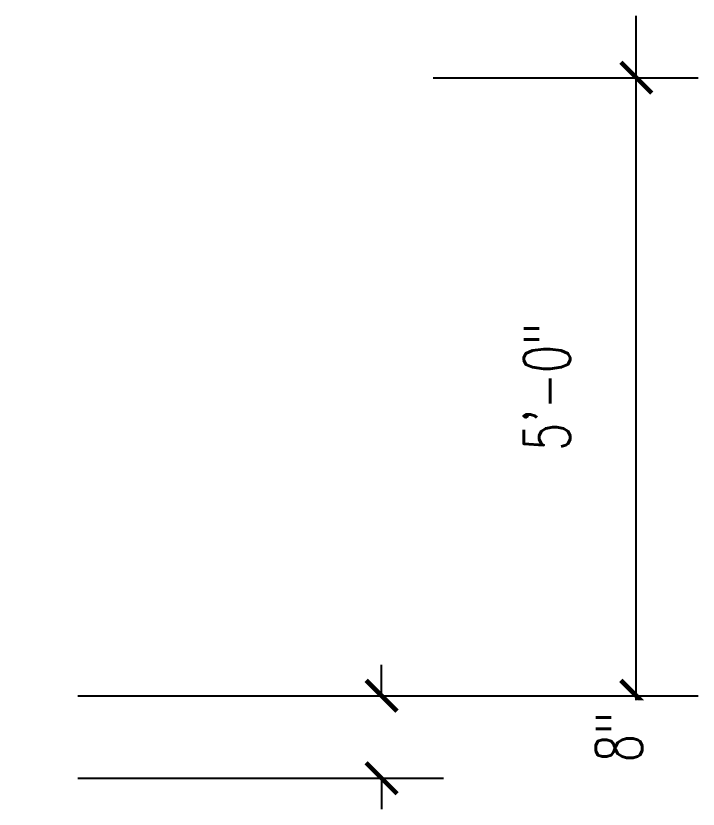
# Model space of a CAD drawing. Header units: inches. Extents: x -25328 to 8149, y -5530 to 4336.
# Drawn here: x -5342.6 to -5276.4, y 2664.2 to 2741.2 of the extents above; entities that cross this region are included whole.
import ezdxf

# ---------------------------------------------------------------- set-up
doc = ezdxf.new("R2010")
doc.units = ezdxf.units.IN
doc.header["$LTSCALE"] = 16
doc.header["$MEASUREMENT"] = 0
doc.layers.get('0').update_dxf_attribs({"linetype": 'CONTINUOUS'})
doc.layers.get('DEFPOINTS').update_dxf_attribs({"linetype": 'CONTINUOUS'})
doc.layers.add('CONC', color=3, linetype='CONTINUOUS')
doc.layers.add('DIMS', color=5, linetype='CONTINUOUS')
doc.styles.add('PAYTAS RM', font='romans.shx', dxfattribs={"width": 0.7, "height": 4.5})
doc.styles.get("Standard").update_dxf_attribs({"font": 'arial.ttf'})
doc.dimstyles.new('DIM- PAYTAS', dxfattribs={"dimscale": 48, "dimtxt": 0.1, "dimasz": 0.0625, "dimexe": 0.125, "dimexo": 0.125, "dimgap": 0.125, "dimtad": 1, "dimdec": 1, "dimzin": 3, "dimdsep": 46, "dimlunit": 4, "dimtxsty": 'PAYTAS RM', "dimblk": 'ARCHTICK', "dimcen": 0.09, "dimdle": 0.125, "dimclrd": 5, "dimclre": 5, "dimclrt": 11, "dimadec": 0, "dimazin": 0, "dimtfac": 1, "dimtdec": 1, "dimtofl": 0, "dimtmove": 2, "dimatfit": 3, "dimfxl": 0, "dimfrac": 2, "dimtolj": 1, "dimtzin": 3, "dimarcsym": 0})
doc.dimstyles.get("Standard").update_dxf_attribs({"dimtxt": 0.18, "dimasz": 0.18, "dimexe": 0.18, "dimexo": 0.0625, "dimgap": 0.09, "dimtad": 0, "dimtih": 1, "dimtoh": 1, "dimdec": 4, "dimzin": 0, "dimdsep": 46, "dimtxsty": 'Standard', "dimcen": 0.09, "dimadec": 0, "dimazin": 0, "dimtfac": 1, "dimtdec": 4, "dimtofl": 0, "dimtmove": 0, "dimatfit": 3, "dimfxl": 0, "dimtolj": 1, "dimtzin": 0, "dimarcsym": 0})

# ---------------------------------------------------------------- blocks, each defined once
blk = doc.blocks.new('_ArchTick')
at = {"color": 0, "linetype": 'ByBlock', "const_width": 0.15}
blk.add_lwpolyline([(-0.5, -0.5), (0.5, 0.5)], dxfattribs=at)
blk = doc.blocks.new('*D1090')
at = {"layer": 'DEFPOINTS', "color": 0, "transparency": 16777216}
for p in [(-5308.106, 2735.246), (-5282.377, 2735.246), (-5336.606, 2675.246)]:
    blk.add_point(p, dxfattribs=at)
at = {"layer": 'DIMS', "color": 5, "lineweight": -2, "transparency": 16777216}
for p, q in [((-5282.377, 2669.246), (-5282.377, 2741.246)), ((-5302.106, 2735.246), (-5276.377, 2735.246)), ((-5330.606, 2675.246), (-5276.377, 2675.246))]:
    blk.add_line(p, q, dxfattribs=at)
at = {"layer": 'DIMS', "color": 5, "lineweight": -2, "transparency": 16777216, "xscale": 3, "yscale": 3, "zscale": 3}
for p, rotation in [((-5282.377, 2735.246), 90), ((-5282.377, 2675.246), 270)]:
    blk.add_blockref('_ArchTick', p, dxfattribs=dict(at, rotation=rotation))
at = {"layer": 'DIMS', "color": 11, "transparency": 16777216, "insert": (-5291.055, 2705.246), "char_height": 4.5, "attachment_point": 5, "rotation": 90, "style": 'PAYTAS RM'}
blk.add_mtext('\\A1;5\'-0"', dxfattribs=at)
blk = doc.blocks.new('*D1091')
at = {"layer": 'CONC', "color": 5, "lineweight": -2, "transparency": 16777216}
for p, q in [((-5307.107, 2675.246), (-5307.107, 2678.246)), ((-5336.606, 2675.246), (-5301.107, 2675.246)), ((-5336.606, 2667.246), (-5301.107, 2667.246)), ((-5307.107, 2667.246), (-5307.107, 2664.246))]:
    blk.add_line(p, q, dxfattribs=at)
at = {"layer": 'DEFPOINTS', "color": 0, "transparency": 16777216}
for p in [(-5342.606, 2675.246), (-5342.606, 2667.246), (-5307.107, 2667.246)]:
    blk.add_point(p, dxfattribs=at)
at = {"layer": 'CONC', "color": 5, "lineweight": -2, "transparency": 16777216, "xscale": 3, "yscale": 3, "zscale": 3}
for p, rotation in [((-5307.107, 2675.246), 270), ((-5307.107, 2667.246), 90)]:
    blk.add_blockref('_ArchTick', p, dxfattribs=dict(at, rotation=rotation))
at = {"layer": 'CONC', "color": 11, "transparency": 16777216, "insert": (-5284.071, 2671.246), "char_height": 4.5, "attachment_point": 5, "rotation": 90, "style": 'PAYTAS RM', "bg_fill": 3, "box_fill_scale": 1.25, "bg_fill_color": 256, "bg_fill_true_color": 13158600, "bg_fill_transparency": 0}
blk.add_mtext('\\A1;8"', dxfattribs=at)

msp = doc.modelspace()

# ---------------------------------------------------------------- dimensions: what is measured, and where the dimension line sits
at = {"layer": 'DIMS'}
dim = msp.add_linear_dim(base=(-5282.37666813, 2735.24636565), p1=(-5336.60629502, 2675.24636565), p2=(-5308.10629502, 2735.24636565), angle=270, dimstyle='Standard', override={"dimscale": 48, "dimtxt": 0.1, "dimasz": 0.0625, "dimexe": 0.125, "dimexo": 0.125, "dimgap": 0.125, "dimtad": 1, "dimtih": 0, "dimtoh": 0, "dimdec": 1, "dimzin": 3, "dimlunit": 4, "dimtxsty": 'PAYTAS RM', "dimblk": 'ArchTick', "dimdle": 0.125, "dimclrd": 5, "dimclre": 5, "dimclrt": 11, "dimtdec": 1, "dimtmove": 2, "dimfrac": 2, "dimtzin": 3}, dxfattribs=at)
dim.commit()
dim.dimension.update_dxf_attribs({"geometry": '*D1090', "text_midpoint": (-5291.05523956, 2705.24636565)})

# ---------------------------------------------------------------- next in the draw order: dimensions: what is measured, and where the dimension line sits
at = {"layer": 'CONC'}
dim = msp.add_linear_dim(base=(-5307.10683039, 2667.24636565), p1=(-5342.60629502, 2675.24636565), p2=(-5342.60629502, 2667.24636565), angle=270, dimstyle='DIM- PAYTAS', override={"dimtfill": 1, "dimarcsym": 2}, dxfattribs=at)
dim.commit()
dim.dimension.update_dxf_attribs({"geometry": '*D1091', "text_midpoint": (-5284.0711161, 2671.24636565)})

doc.saveas('drawing.dxf')
